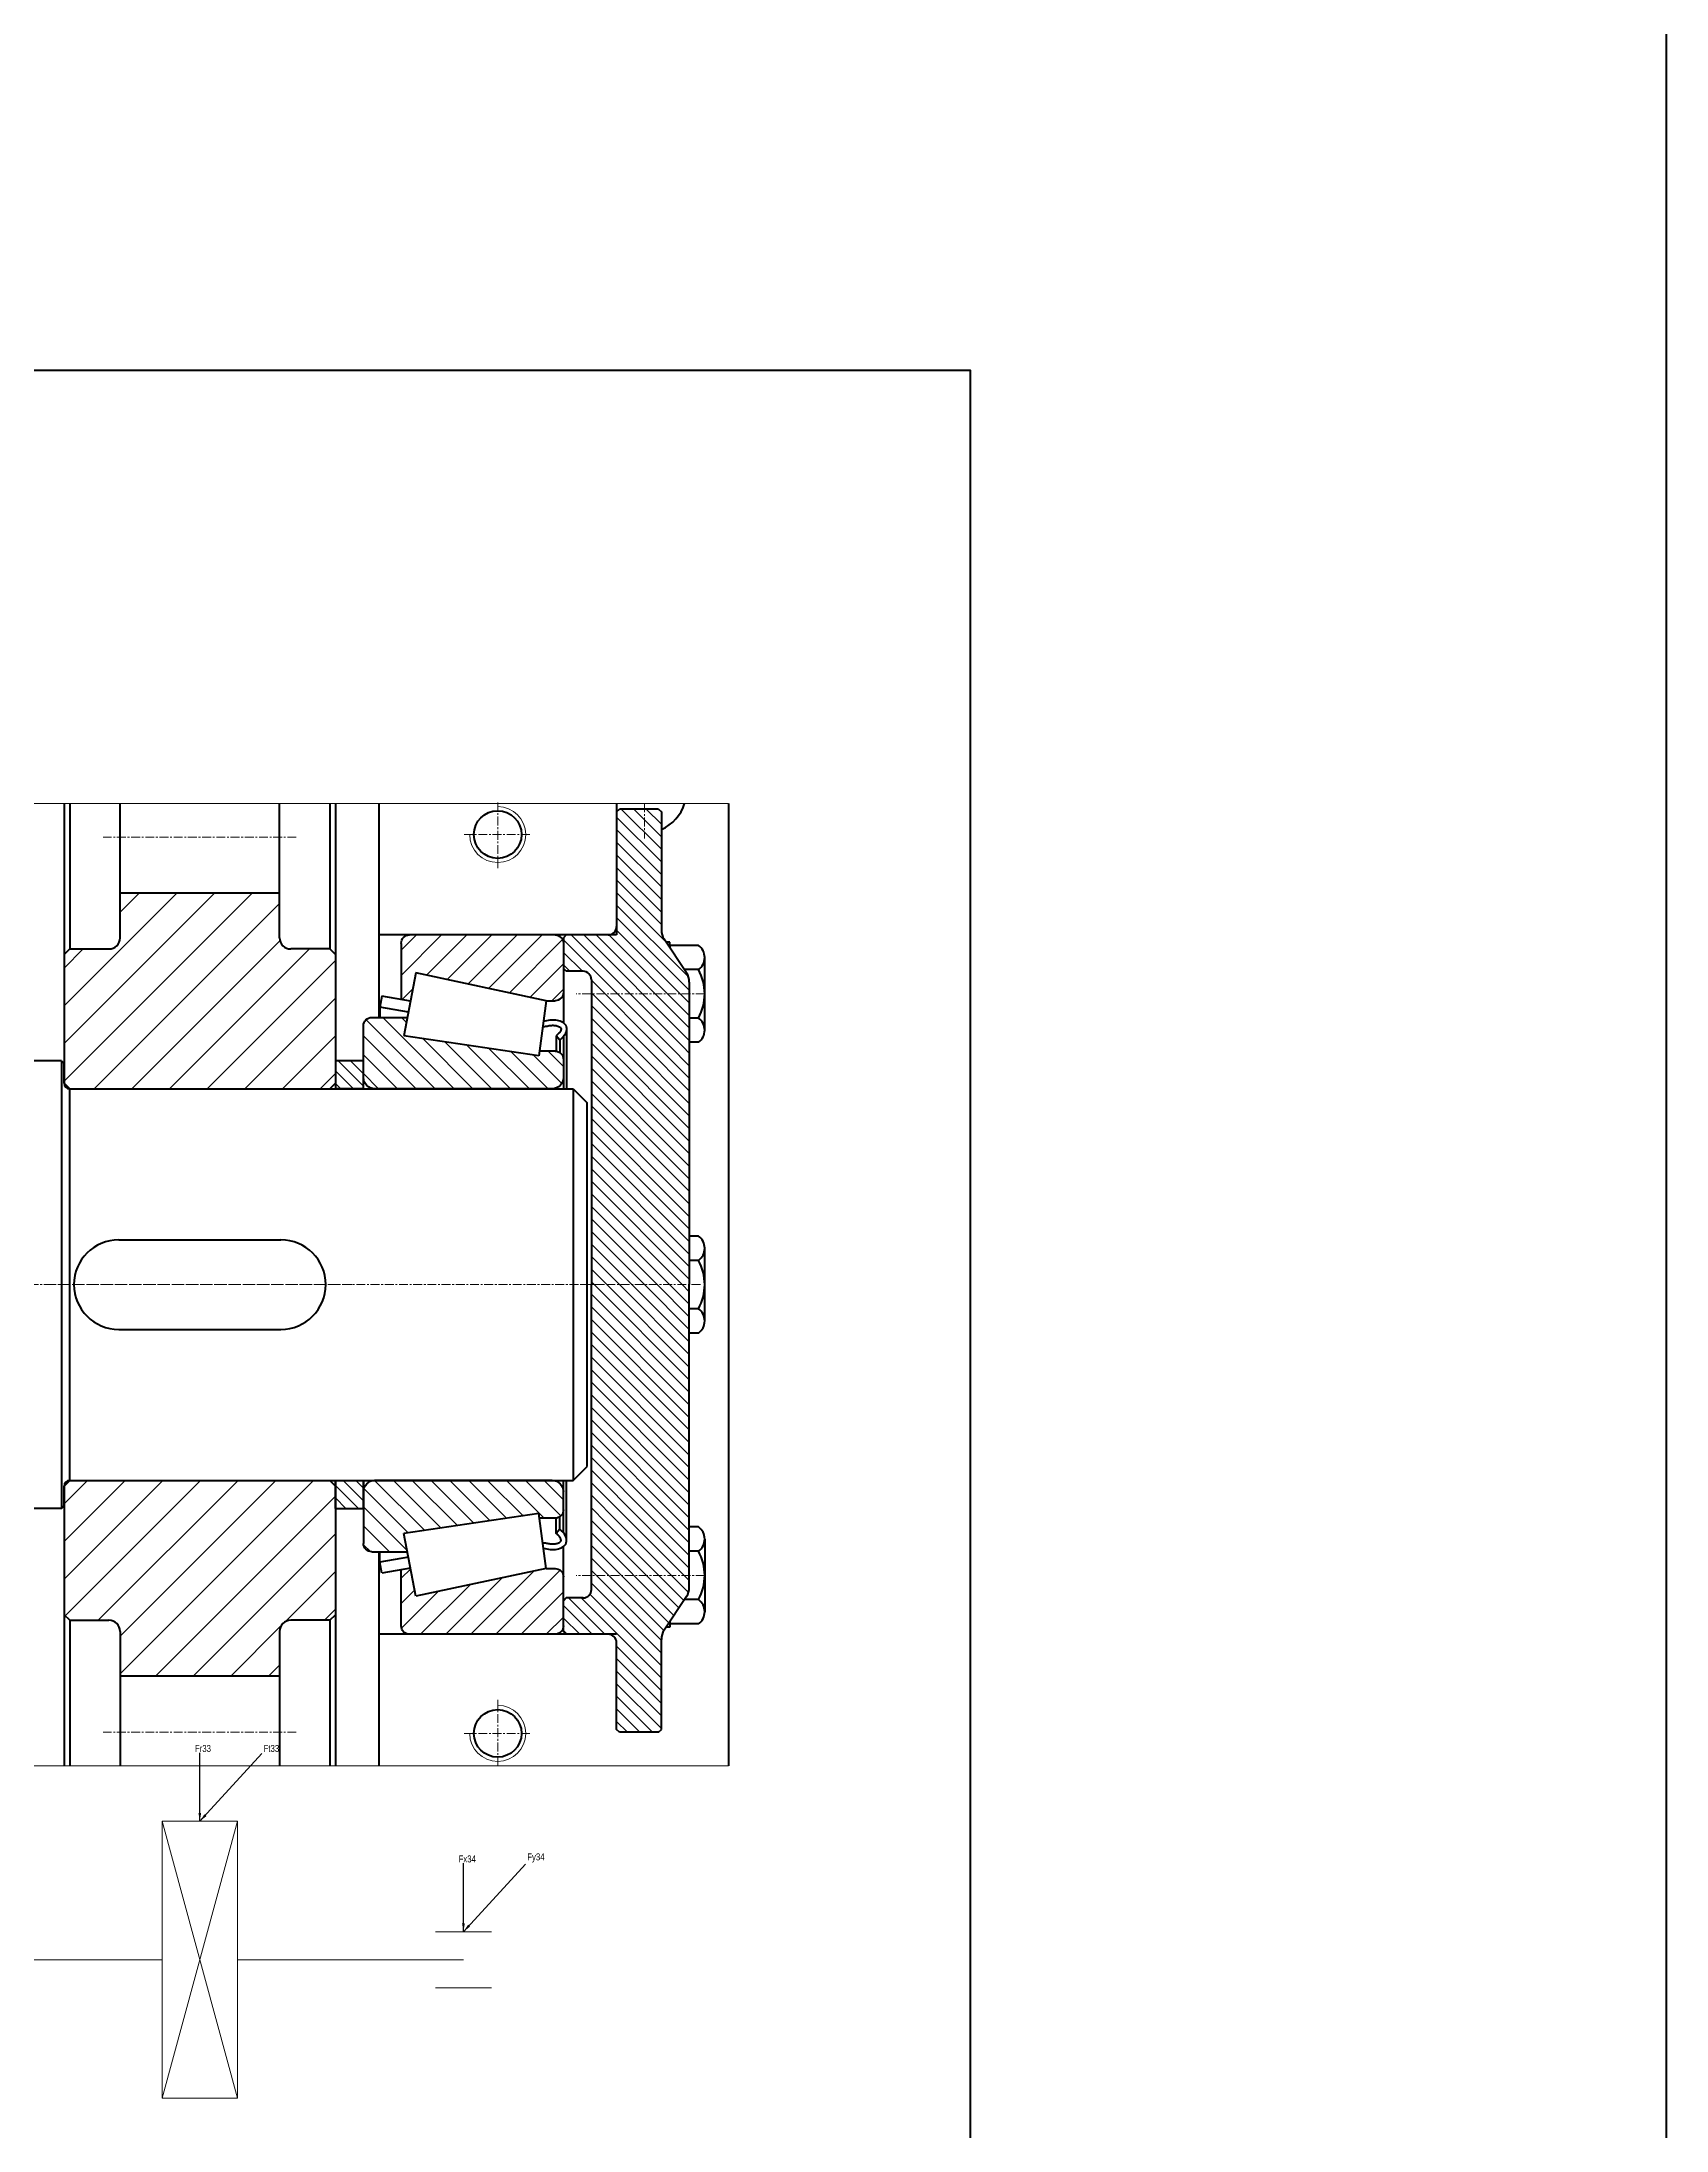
# Model space of a CAD drawing. Header units: millimetres. Extents: x -11382 to 23553, y -372 to 10786.
# Drawn here: x 12349 to 12930, y 2949 to 3695 of the extents above; entities that cross this region are included whole.
import ezdxf

# ---------------------------------------------------------------- set-up
doc = ezdxf.new("R2010")
doc.units = ezdxf.units.MM
doc.header["$LTSCALE"] = 0.2
doc.linetypes.add('CENTER', pattern=[50.8, 31.75, -6.35, 6.35, -6.35])
for name, color, linetype, lineweight in [('đường bao thấy', 7, 'Continuous', 40), ('đường kích thước', 90, 'Continuous', 15), ('đường mặt cắt', 160, 'Continuous', 15), ('đường nét mảnh', 220, 'Continuous', 15), ('đường nét tâm', 137, 'CENTER', 15)]:
    doc.layers.add(name, color=color, linetype=linetype, lineweight=lineweight)
doc.styles.add('nhat 2.5', font='arial.ttf', dxfattribs={"width": 0.8, "height": 2.5})
doc.dimstyles.new('nhật 2.5', dxfattribs={"dimtxt": 2.5, "dimasz": 3, "dimexe": 1.3, "dimexo": 0.5, "dimgap": 1, "dimtad": 1, "dimtxsty": 'nhat 2.5', "dimcen": 0, "dimadec": 0, "dimazin": 0, "dimtfac": 1, "dimtmove": 0, "dimatfit": 3, "dimfxl": 10, "dimarcsym": 1})
pattern_1 = [(45, (4999.434, -2459.5155), (2.245064, -2.245064), [])]
pattern_2 = [(135, (-3078.215, -1969.9664), (-4.490128, -4.490128), [])]
pattern_3 = [(45, (-3078.215, -1969.9664), (-3.367596, 3.367596), [])]
pattern_4 = [(135, (19881.1133, 2890.1045), (2.245064, 2.245064), [])]

# ---------------------------------------------------------------- blocks, each defined once
blk = doc.blocks.new('trục ra')
at = {"layer": 'đường bao thấy', "ltscale": 0.5}
for p, q in [((340, 79), (341, 80)), ((340, 79), (340, 73)), ((341, 80), (341, -80)), ((427, 80), (341, 80)), ((427, 80), (428, 79)), ((427, 80), (427, -80)), ((428, 72), (428, 79)), ((201, 70), (200, 69)), ((200, -69), (200, 69)), ((201, 70), (337, 70)), ((201, 70), (201, -70)), ((337, 70), (337, -70)), ((340, -79), (340, 73)), ((430, 70), (610, 70)), ((430, -70), (430, 70)), ((610, 70), (615, 65)), ((610, 70), (610, -70)), ((0, 60), (5, 65)), ((0, -60), (0, 60)), ((5, 65), (200, 65)), ((5, 65), (5, -65)), ((615, -65), (615, 65)), ((26, 16), (174, 16)), ((447.5, 16), (505.5, 16)), ((26, -16), (174, -16)), ((447.5, -16), (505.5, -16)), ((0, -60), (5, -65)), ((5, -65), (200, -65)), ((610, -70), (615, -65)), ((200, -69), (201, -70)), ((201, -70), (337, -70)), ((428, -79), (428, -72)), ((430, -70), (610, -70)), ((340, -79), (341, -80)), ((427, -80), (341, -80)), ((427, -80), (428, -79))]:
    blk.add_line(p, q, dxfattribs=at)
for centre, radius, start, end in [((337, 73), 3, 270, 0), ((430, 72), 2, 180, 270), ((26, 0), 16, 90, 270), ((174, 0), 16, 270, 90), ((447.5, 0), 16, 90, 270), ((505.5, 0), 16, 270, 90), ((337, -73), 3, 0, 90), ((430, -72), 2, 90, 180)]:
    blk.add_arc(centre, radius, start, end, dxfattribs=at)
at = {"layer": 'đường nét tâm', "ltscale": 0.5}
blk.add_line((-6, 0), (621, 0), dxfattribs=at)
blk = doc.blocks.new('VB32228')
at = {"layer": 'đường mặt cắt', "ltscale": 0.5}
h = blk.add_hatch(dxfattribs=at)
h.set_pattern_fill('ANSI31', color=256, scale=2, angle=90, style=0)
h.set_pattern_definition(pattern_2)
h.paths.add_polyline_path([(16.98, 181.42), (18.91, 171.38), (22.25, 171.95), (22.25, 192, 0.414214), (19.25, 195), (-32.75, 195, 0.414214), (-35.75, 192), (-35.75, 174.49, 0.414214), (-32.75, 171.49), (-29.58, 171.49)])
h = blk.add_hatch(dxfattribs=at)
h.set_pattern_fill('ANSI31', color=256, scale=1.5, style=0)
h.set_pattern_definition(pattern_3)
h.paths.add_polyline_path([(31.75, 140, 0.414214), (35.75, 144), (35.75, 162.5, 0.414214), (32.75, 165.5), (20.05, 165.5), (21.32, 158.92), (-26.9, 151.85), (-27.12, 153.5), (-32.75, 153.5, 0.414214), (-35.75, 150.5), (-35.75, 144, 0.414214), (-31.75, 140)])
h = blk.add_hatch(dxfattribs=at)
h.set_pattern_fill('ANSI31', color=256, angle=90, style=0)
h.set_pattern_definition(pattern_1)
h.paths.add_polyline_path([(35.75, 140), (35.75, 150), (45.75, 150), (45.75, 140)])
h = blk.add_hatch(dxfattribs=at)
h.set_pattern_fill('ANSI31', color=256, scale=1.5, style=0)
h.set_pattern_definition(pattern_3)
h.paths.add_polyline_path([(21.32, -18.92), (20.05, -25.5), (32.75, -25.5, 0.414214), (35.75, -22.5), (35.75, -4, 0.414214), (31.75, 0), (-31.75, 0, 0.414214), (-35.75, -4), (-35.75, -10.5, 0.414214), (-32.75, -13.5), (-27.12, -13.5), (-26.9, -11.85)])
h = blk.add_hatch(dxfattribs=at)
h.set_pattern_fill('ANSI31', color=256, angle=90, style=0)
h.set_pattern_definition(pattern_1)
h.paths.add_polyline_path([(45.75, 0), (45.75, -10), (35.75, -10), (35.75, 0)])
h = blk.add_hatch(dxfattribs=at)
h.set_pattern_fill('ANSI31', color=256, scale=2, angle=90, style=0)
h.set_pattern_definition(pattern_2)
h.paths.add_polyline_path([(19.25, -55, 0.414214), (22.25, -52), (22.25, -31.95), (18.91, -31.38), (16.98, -41.42), (-29.58, -31.49), (-32.75, -31.49, 0.414214), (-35.75, -34.49), (-35.75, -52, 0.414214), (-32.75, -55)])
at = {"layer": 'đường bao thấy', "ltscale": 0.5}
for p, q in [((-32.75, 195), (19.25, 195)), ((-35.75, 192), (-35.75, 163.6)), ((22.25, 192), (22.25, 171.95)), ((-29.58, 171.49), (16.98, 181.42)), ((16.98, 181.42), (21.32, 158.92)), ((18.91, 171.38), (29.17, 173.13)), ((29.17, 173.13), (29.9, 169.2)), ((-29.58, 171.49), (-32.75, 171.49)), ((-29.58, 171.49), (-26.9, 151.85)), ((19.67, 167.46), (29.9, 169.2)), ((32.75, 165.5), (20.05, 165.5)), ((29.9, 169.2), (29.9, 165.5)), ((-36.89, 161.26), (-36.89, 140)), ((-35.75, 158.67), (-35.75, 140)), ((-34.45, 157.44), (-33.14, 158.96)), ((-34.45, 157.44), (-34.45, 152.97)), ((-33.14, 158.96), (-33.14, 153.47)), ((-26.9, 151.85), (21.32, 158.92)), ((35.75, 140), (35.75, 162.5)), ((-32.75, 153.5), (-27.12, 153.5)), ((35.75, 140), (35.75, 150)), ((35.75, 150), (45.75, 150)), ((45.75, 150), (45.75, 140)), ((-31.75, 140), (31.75, 140)), ((35.75, 140), (45.75, 140)), ((-36.89, -21.26), (-36.89, 0)), ((-35.75, -18.67), (-35.75, 0)), ((-31.75, 0), (31.75, 0)), ((45.75, 0), (35.75, 0)), ((35.75, -10), (35.75, 0)), ((35.75, 0), (35.75, -22.5)), ((45.75, -10), (45.75, 0)), ((-34.45, -17.44), (-34.45, -12.97)), ((-33.14, -18.96), (-33.14, -13.47)), ((-32.75, -13.5), (-27.12, -13.5)), ((-29.58, -31.49), (-26.9, -11.85)), ((-26.9, -11.85), (21.32, -18.92)), ((45.75, -10), (35.75, -10)), ((-34.45, -17.44), (-33.14, -18.96)), ((16.98, -41.42), (21.32, -18.92)), ((-35.75, -52), (-35.75, -23.6)), ((19.67, -27.46), (29.9, -29.2)), ((32.75, -25.5), (20.05, -25.5)), ((29.17, -33.13), (29.9, -29.2)), ((29.9, -29.2), (29.9, -25.5)), ((-29.58, -31.49), (-32.75, -31.49)), ((-29.58, -31.49), (16.98, -41.42)), ((18.91, -31.38), (29.17, -33.13)), ((22.25, -52), (22.25, -31.95)), ((-32.75, -55), (19.25, -55))]:
    blk.add_line(p, q, dxfattribs=at)
for centre, radius, start, end in [((-32.75, 192), 3, 90, 180), ((19.25, 192), 3, 0, 90), ((-32.75, 174.49), 3, 180, 270), ((32.75, 162.5), 3, 0, 90), ((-32.75, 150.5), 3, 90, 180), ((-31.75, 144), 4, 180, 270), ((31.75, 144), 4, 270, 0), ((-31.75, -4), 4, 90, 180), ((31.75, -4), 4, 0, 90), ((-32.75, -10.5), 3, 180, 270), ((32.75, -22.5), 3, 270, 0), ((-32.75, -34.49), 3, 90, 180), ((-32.75, -52), 3, 180, 270), ((19.25, -52), 3, 270, 0)]:
    blk.add_arc(centre, radius, start, end, dxfattribs=at)
for points in [[(-28.58, 164.18), (-33.49, 164.56), (-36.76, 162.31), (-36.54, 159.85), (-34.45, 157.44)], [(-28.58, -24.18), (-33.49, -24.56), (-36.76, -22.31), (-36.54, -19.85), (-34.45, -17.44)]]:
    blk.add_spline(points, degree=3, dxfattribs=at)
for points in [[(-28.33, 162.33), (-29.32, 162.3), (-29.6, 162.37), (-30.43, 162.54), (-30.94, 162.63), (-31.91, 162.72), (-32.36, 162.72), (-33, 162.62), (-33.21, 162.58), (-33.61, 162.47), (-33.81, 162.4), (-34.22, 162.22), (-34.41, 162.1), (-34.7, 161.89), (-34.79, 161.79), (-34.85, 161.7), (-34.86, 161.67), (-34.87, 161.65), (-34.87, 161.64), (-34.88, 161.6), (-34.89, 161.58), (-34.9, 161.49), (-34.9, 161.41), (-34.88, 161.16), (-34.84, 160.98), (-34.73, 160.68), (-34.67, 160.56), (-34.52, 160.32), (-34.42, 160.19), (-34.08, 159.79), (-33.75, 159.48), (-33.29, 159.08), (-33.22, 159.02), (-33.14, 158.96)], [(-28.33, -22.33), (-29.32, -22.3), (-29.6, -22.37), (-30.43, -22.54), (-30.94, -22.63), (-31.91, -22.72), (-32.36, -22.72), (-33, -22.62), (-33.21, -22.58), (-33.61, -22.47), (-33.81, -22.4), (-34.22, -22.22), (-34.41, -22.1), (-34.7, -21.89), (-34.79, -21.79), (-34.85, -21.7), (-34.86, -21.67), (-34.87, -21.65), (-34.87, -21.64), (-34.88, -21.6), (-34.89, -21.58), (-34.9, -21.49), (-34.9, -21.41), (-34.88, -21.16), (-34.84, -20.98), (-34.73, -20.68), (-34.67, -20.56), (-34.52, -20.32), (-34.42, -20.19), (-34.08, -19.79), (-33.75, -19.48), (-33.29, -19.08), (-33.22, -19.02), (-33.14, -18.96)]]:
    blk.add_open_spline(points, degree=3, knots=[0, 0, 0, 0, 0.907482, 0.907482, 2.722447, 2.722447, 4.537412, 4.537412, 5.361755, 5.361755, 6.186099, 6.186099, 7.234707, 7.234707, 8.283315, 8.283315, 8.792168, 8.792168, 9.110987, 9.110987, 9.429805, 9.429805, 10.067442, 10.067442, 11.103996, 11.103996, 11.883103, 11.883103, 12.66221, 12.66221, 14.266379, 14.266379, 14.551213, 14.551213, 14.551213, 14.551213], dxfattribs=at)

msp = doc.modelspace()

# ---------------------------------------------------------------- hatches: boundary and pattern name
at = {"layer": 'đường mặt cắt', "ltscale": 0.5}
h = msp.add_hatch(dxfattribs=at)
h.set_pattern_fill('ANSI31', color=256, angle=90, style=0)
h.set_pattern_definition(pattern_4)
edge = h.paths.add_edge_path()
edge.add_ellipse((12542.902, 3360.13), major_axis=(-2.121, 2.121), ratio=1, start_angle=225, end_angle=315)
edge.add_line((12542.902, 3363.13), (12536.902, 3363.13))
edge.add_line((12536.902, 3363.13), (12535.902, 3364.13))
edge.add_line((12535.902, 3364.13), (12535.902, 3375.13))
edge.add_line((12535.902, 3375.13), (12536.902, 3376.13))
edge.add_line((12536.902, 3376.13), (12551.902, 3376.13))
edge.add_line((12551.902, 3376.13), (12554.902, 3376.13))
edge.add_line((12554.902, 3376.13), (12554.902, 3420.13))
edge.add_line((12554.902, 3420.13), (12555.902, 3421.13))
edge.add_line((12555.902, 3421.13), (12569.902, 3421.13))
edge.add_line((12569.902, 3421.13), (12570.902, 3420.13))
edge.add_line((12570.902, 3420.13), (12570.902, 3377.946))
edge.add_ellipse((12576.902, 3377.946), major_axis=(-4.243, 4.243), ratio=1, start_angle=45, end_angle=78.690068)
edge.add_line((12571.909, 3374.618), (12579.894, 3362.641))
edge.add_ellipse((12574.902, 3359.313), major_axis=(-4.243, -4.243), ratio=1, start_angle=135, end_angle=168.690068, ccw=False)
edge.add_line((12580.902, 3359.313), (12580.902, 3336.13))
edge.add_line((12580.902, 3336.13), (12545.902, 3336.13))
edge.add_line((12545.902, 3336.13), (12545.902, 3360.13))
h = msp.add_hatch(dxfattribs=at)
h.set_pattern_fill('ANSI31', color=256, scale=3, style=0)
h.set_pattern_definition([(45, (12405.902, 3251.13), (-6.7352, 6.7352), [])])
h.paths.add_polyline_path([(12359.402, 3371.13), (12357.402, 3369.13), (12357.402, 3323.13), (12359.402, 3321.13), (12452.402, 3321.13), (12454.402, 3323.13), (12454.402, 3369.13), (12452.402, 3371.13), (12438.402, 3371.13, -0.4142136), (12434.402, 3375.13), (12434.402, 3391.13), (12377.402, 3391.13), (12377.402, 3375.13, -0.4142136), (12373.402, 3371.13)])
h = msp.add_hatch(dxfattribs=at)
h.set_pattern_fill('ANSI31', color=256, angle=90, style=0)
h.set_pattern_definition(pattern_4)
h.paths.add_polyline_path([(12545.902, 3336.13), (12580.902, 3336.13), (12580.902, 3251.13), (12545.902, 3251.13)])
h = msp.add_hatch(dxfattribs=at)
h.set_pattern_fill('ANSI31', color=256, angle=90, style=0)
h.set_pattern_definition(pattern_4)
h.paths.add_polyline_path([(12545.902, 3251.13), (12580.902, 3251.13), (12580.902, 3166.13), (12545.902, 3166.13)])
h = msp.add_hatch(dxfattribs=at)
h.set_pattern_fill('ANSI31', color=256, scale=3, style=0)
h.set_pattern_definition([(45, (9638.894, 737.181), (-6.735192, 6.735192), [])])
edge = h.paths.add_edge_path()
edge.add_line((12359.402, 3181.13), (12357.402, 3179.13))
edge.add_line((12357.402, 3179.13), (12357.402, 3133.13))
edge.add_line((12357.402, 3133.13), (12359.402, 3131.13))
edge.add_line((12359.402, 3131.13), (12373.402, 3131.13))
edge.add_ellipse((12373.402, 3127.13), major_axis=(2.828, 2.828), ratio=1, start_angle=315, end_angle=405, ccw=False)
edge.add_line((12377.402, 3127.13), (12377.402, 3111.13))
edge.add_line((12377.402, 3111.13), (12434.402, 3111.13))
edge.add_line((12434.402, 3111.13), (12434.402, 3127.13))
edge.add_ellipse((12438.402, 3127.13), major_axis=(-2.828, 2.828), ratio=1, start_angle=-45, end_angle=45, ccw=False)
edge.add_line((12438.402, 3131.13), (12452.402, 3131.13))
edge.add_line((12452.402, 3131.13), (12454.402, 3133.13))
edge.add_line((12454.402, 3133.13), (12454.402, 3179.13))
edge.add_line((12454.402, 3179.13), (12452.402, 3181.13))
edge.add_line((12452.402, 3181.13), (12359.402, 3181.13))
h = msp.add_hatch(dxfattribs=at)
h.set_pattern_fill('ANSI31', color=256, angle=90, style=0)
h.set_pattern_definition(pattern_4)
edge = h.paths.add_edge_path()
edge.add_line((12545.902, 3166.13), (12580.902, 3166.13))
edge.add_line((12580.902, 3166.13), (12580.902, 3142.946))
edge.add_ellipse((12574.902, 3142.946), major_axis=(-4.243, 4.243), ratio=1, start_angle=191.309932, end_angle=225, ccw=False)
edge.add_line((12579.894, 3139.618), (12571.909, 3127.641))
edge.add_ellipse((12576.902, 3124.313), major_axis=(-4.243, 4.243), ratio=1, start_angle=11.309932, end_angle=45)
edge.add_line((12570.902, 3124.313), (12570.902, 3092.13))
edge.add_line((12570.902, 3092.13), (12569.902, 3091.13))
edge.add_line((12569.902, 3091.13), (12555.902, 3091.13))
edge.add_line((12555.902, 3091.13), (12554.902, 3092.13))
edge.add_line((12554.902, 3092.13), (12554.902, 3123.13))
edge.add_line((12554.902, 3123.13), (12554.902, 3126.13))
edge.add_line((12554.902, 3126.13), (12536.902, 3126.13))
edge.add_line((12536.902, 3126.13), (12535.902, 3127.13))
edge.add_line((12535.902, 3127.13), (12535.902, 3138.13))
edge.add_line((12535.902, 3138.13), (12536.902, 3139.13))
edge.add_line((12536.902, 3139.13), (12542.902, 3139.13))
edge.add_ellipse((12542.902, 3142.13), major_axis=(-2.121, 2.121), ratio=1, start_angle=135, end_angle=225)
edge.add_line((12545.902, 3142.13), (12545.902, 3166.13))

# ---------------------------------------------------------------- linework, layer by layer
at = {"layer": 'đường bao thấy', "ltscale": 0.5}
for p, q in [((12357.402, 3423.175), (12357.402, 3323.13)), ((12359.402, 3423.175), (12359.402, 3371.13)), ((12377.402, 3375.13), (12377.402, 3423.175)), ((12434.402, 3375.13), (12434.402, 3423.175)), ((12452.402, 3423.175), (12452.402, 3371.13)), ((12454.402, 3423.175), (12454.402, 3323.13)), ((12469.902, 3423.175), (12469.902, 3346.63)), ((12554.902, 3423.175), (12554.902, 3376.13)), ((12554.902, 3420.13), (12555.902, 3421.13)), ((12554.902, 3420.13), (12554.902, 3379.13)), ((12569.902, 3421.13), (12555.902, 3421.13)), ((12569.902, 3421.13), (12570.902, 3420.13)), ((12570.902, 3420.13), (12570.902, 3377.946)), ((12594.902, 3423.175), (12594.902, 3079.085)), ((12434.402, 3391.13), (12377.402, 3391.13)), ((12554.902, 3376.13), (12469.902, 3376.13)), ((12536.902, 3376.13), (12535.902, 3375.13)), ((12535.902, 3375.13), (12535.902, 3364.13)), ((12551.902, 3376.13), (12536.902, 3376.13)), ((12359.402, 3371.13), (12357.402, 3369.13)), ((12359.402, 3371.13), (12373.402, 3371.13)), ((12452.402, 3371.13), (12438.402, 3371.13)), ((12452.402, 3371.13), (12454.402, 3369.13)), ((12579.894, 3362.641), (12571.909, 3374.618)), ((12536.902, 3363.13), (12535.902, 3364.13)), ((12542.902, 3363.13), (12536.902, 3363.13)), ((12545.902, 3360.13), (12545.902, 3251.13)), ((12580.902, 3359.313), (12580.902, 3251.13)), ((12454.402, 3331.13), (12454.402, 3321.13)), ((12359.402, 3321.13), (12357.402, 3323.13)), ((12452.402, 3321.13), (12454.402, 3323.13)), ((12454.402, 3323.13), (12454.402, 3321.13)), ((12359.402, 3321.13), (12452.402, 3321.13)), ((12545.902, 3142.13), (12545.902, 3251.13)), ((12580.902, 3142.946), (12580.902, 3251.13)), ((12359.402, 3181.13), (12357.402, 3179.13)), ((12359.402, 3181.13), (12452.402, 3181.13)), ((12452.402, 3181.13), (12454.402, 3179.13)), ((12454.402, 3179.13), (12454.402, 3181.13)), ((12454.402, 3181.13), (12454.402, 3171.13)), ((12357.402, 3179.13), (12357.402, 3079.085)), ((12454.402, 3179.13), (12454.402, 3079.085)), ((12469.902, 3155.63), (12469.902, 3079.085)), ((12536.902, 3139.13), (12535.902, 3138.13)), ((12535.902, 3127.13), (12535.902, 3138.13)), ((12542.902, 3139.13), (12536.902, 3139.13)), ((12579.894, 3139.618), (12571.909, 3127.641)), ((12359.402, 3131.13), (12357.402, 3133.13)), ((12359.402, 3131.13), (12373.402, 3131.13)), ((12359.402, 3131.13), (12359.402, 3079.085)), ((12452.402, 3131.13), (12438.402, 3131.13)), ((12452.402, 3131.13), (12454.402, 3133.13)), ((12452.402, 3131.13), (12452.402, 3079.085)), ((12377.402, 3127.13), (12377.402, 3079.085)), ((12434.402, 3127.13), (12434.402, 3079.085)), ((12554.902, 3126.13), (12469.902, 3126.13)), ((12536.902, 3126.13), (12535.902, 3127.13)), ((12551.902, 3126.13), (12536.902, 3126.13)), ((12554.902, 3092.13), (12554.902, 3123.13)), ((12570.902, 3092.13), (12570.902, 3124.313)), ((12434.402, 3111.13), (12377.402, 3111.13)), ((12555.902, 3091.13), (12554.902, 3092.13)), ((12569.902, 3091.13), (12555.902, 3091.13)), ((12569.902, 3091.13), (12570.902, 3092.13))]:
    msp.add_line(p, q, dxfattribs=at)
at = {"layer": 'đường bao thấy'}
for p, q in [((12573.902, 3373.574), (12572.605, 3373.574)), ((12573.902, 3371.63), (12573.902, 3373.574)), ((12584.2, 3372.395), (12573.902, 3372.395)), ((12573.902, 3372.395), (12573.902, 3371.63)), ((12586.402, 3342.084), (12586.402, 3368.065)), ((12584.2, 3363.735), (12579.165, 3363.735)), ((12584.2, 3346.414), (12580.902, 3346.414)), ((12584.2, 3337.754), (12580.902, 3337.754)), ((12584.2, 3268.45), (12580.902, 3268.45)), ((12586.402, 3238.139), (12586.402, 3264.12)), ((12584.2, 3259.79), (12580.902, 3259.79)), ((12584.2, 3242.469), (12580.902, 3242.469)), ((12584.2, 3233.809), (12580.902, 3233.809)), ((12584.2, 3164.505), (12580.902, 3164.505)), ((12586.402, 3160.175), (12586.402, 3134.195)), ((12584.2, 3155.845), (12580.902, 3155.845)), ((12584.2, 3138.525), (12579.165, 3138.525)), ((12573.902, 3128.685), (12572.605, 3128.685)), ((12573.902, 3130.63), (12573.902, 3128.685)), ((12573.902, 3129.864), (12573.902, 3130.63)), ((12584.2, 3129.864), (12573.902, 3129.864))]:
    msp.add_line(p, q, dxfattribs=at)
at = {"layer": 'đường bao thấy', "ltscale": 5}
msp.add_lwpolyline([(7889.174, 5775.37), (12930.152, 5775.37), (12930.152, 1397.743), (7889.174, 1397.743)], close=True, dxfattribs=at)
at = {"layer": 'đường bao thấy'}
msp.add_lwpolyline([(10525.927, 3578.033), (12681.315, 3578.033), (12681.315, 1727.833), (10525.927, 1727.833)], close=True, dxfattribs=at)
at = {"layer": 'đường bao thấy', "ltscale": 0.5}
for centre in [(12512.402, 3412.02), (12512.402, 3090.695)]:
    msp.add_circle(centre, 8.5, dxfattribs=at)
for centre, radius, start, end in [((12564.902, 3427.61), 15, 293.578178, 342.802482), ((12373.402, 3375.13), 4, 270, 0), ((12438.402, 3375.13), 4, 180, 270), ((12551.902, 3379.13), 3, 270, 0), ((12576.902, 3377.946), 6, 180, 213.690068), ((12542.902, 3360.13), 3, 0, 90), ((12574.902, 3359.313), 6, 0, 33.690068), ((12542.902, 3142.13), 3, 270, 0), ((12574.902, 3142.946), 6, 326.309932, 0), ((12373.402, 3127.13), 4, 0, 90), ((12438.402, 3127.13), 4, 90, 180), ((12551.902, 3123.13), 3, 0, 90), ((12576.902, 3124.313), 6, 146.309932, 180)]:
    msp.add_arc(centre, radius, start, end, dxfattribs=at)
at = {"layer": 'đường bao thấy'}
for centre, radius, start, end in [((12581.043, 3368.065), 5.358, 306.087962, 53.912038), ((12568.272, 3355.074), 18.13, 331.466436, 28.533564), ((12581.043, 3342.084), 5.358, 306.087962, 53.912038), ((12581.043, 3264.12), 5.358, 306.087962, 53.912038), ((12568.272, 3251.13), 18.13, 331.466436, 28.533564), ((12581.043, 3238.139), 5.358, 306.087962, 53.912038), ((12581.043, 3160.175), 5.358, 306.087962, 53.912038), ((12568.272, 3147.185), 18.13, 331.466436, 28.533564), ((12581.043, 3134.195), 5.358, 306.087962, 53.912038)]:
    msp.add_arc(centre, radius, start, end, dxfattribs=at)
at = {"layer": 'đường kích thước'}
for p, q in [((12134.902, 3423.175), (12594.902, 3423.175)), ((12134.902, 3079.085), (12594.902, 3079.085)), ((12392.402, 3059.267), (12419.402, 2960.267)), ((12419.402, 3059.267), (12392.402, 2960.267)), ((12490.152, 3019.767), (12510.152, 3019.767)), ((12045.402, 3009.767), (12392.402, 3009.767)), ((12419.402, 3009.767), (12500.152, 3009.767)), ((12490.152, 2999.767), (12510.152, 2999.767))]:
    msp.add_line(p, q, dxfattribs=at)
msp.add_lwpolyline([(12392.402, 2960.267), (12419.402, 2960.267), (12419.402, 3059.267), (12392.402, 3059.267)], close=True, dxfattribs=at)
at = {"layer": 'đường nét mảnh', "ltscale": 0.5}
for centre in [(12512.402, 3412.02), (12512.402, 3090.695)]:
    msp.add_arc(centre, 10, 180, 90, dxfattribs=at)
at = {"layer": 'đường nét tâm', "ltscale": 0.5}
for p, q in [((12512.402, 3400.02), (12512.402, 3424.02)), ((12564.902, 3423.175), (12564.902, 3410.61)), ((12500.402, 3412.02), (12524.402, 3412.02)), ((12440.402, 3411.13), (12371.402, 3411.13)), ((12586.402, 3355.074), (12540.496, 3355.074)), ((12351.402, 3251.13), (12460.402, 3251.13)), ((12584.902, 3251.13), (12541.902, 3251.13)), ((12586.402, 3147.185), (12540.496, 3147.185)), ((12512.402, 3102.695), (12512.402, 3078.695)), ((12440.402, 3091.13), (12371.402, 3091.13)), ((12500.402, 3090.695), (12524.402, 3090.695))]:
    msp.add_line(p, q, dxfattribs=at)

# ---------------------------------------------------------------- block references
at = {"layer": 'đường bao thấy', "xscale": -1}
msp.add_blockref('VB32228', (12500.152, 3181.13), dxfattribs=at)
at = {"layer": 'đường bao thấy'}
msp.add_blockref('trục ra', (11929.402, 3251.13), dxfattribs=at)

# ---------------------------------------------------------------- texts
at = {"layer": 'đường kích thước', "char_height": 2.5, "width": 12.26185, "attachment_point": 7, "style": 'nhat 2.5'}
for s, insert in [('Fr33', (12404.15, 3084.035)), ('Ft33', (12428.701, 3084.035)), ('Fx34', (12498.4, 3044.535)), ('Fy34', (12522.951, 3044.535))]:
    msp.add_mtext(s, dxfattribs=dict(at, insert=insert))

# ---------------------------------------------------------------- leaders
at = {"layer": 'đường kích thước'}
for points in [[(12405.902, 3059.267), (12405.902, 3083.78)], [(12405.902, 3059.267), (12428.061, 3083.487)], [(12500.152, 3019.767), (12500.152, 3044.28)], [(12500.152, 3019.767), (12522.311, 3043.987)]]:
    msp.add_leader(points, dimstyle='nhật 2.5', override={"dimgap": 1, "dimtad": 1}, dxfattribs=at)

doc.saveas('drawing.dxf')
